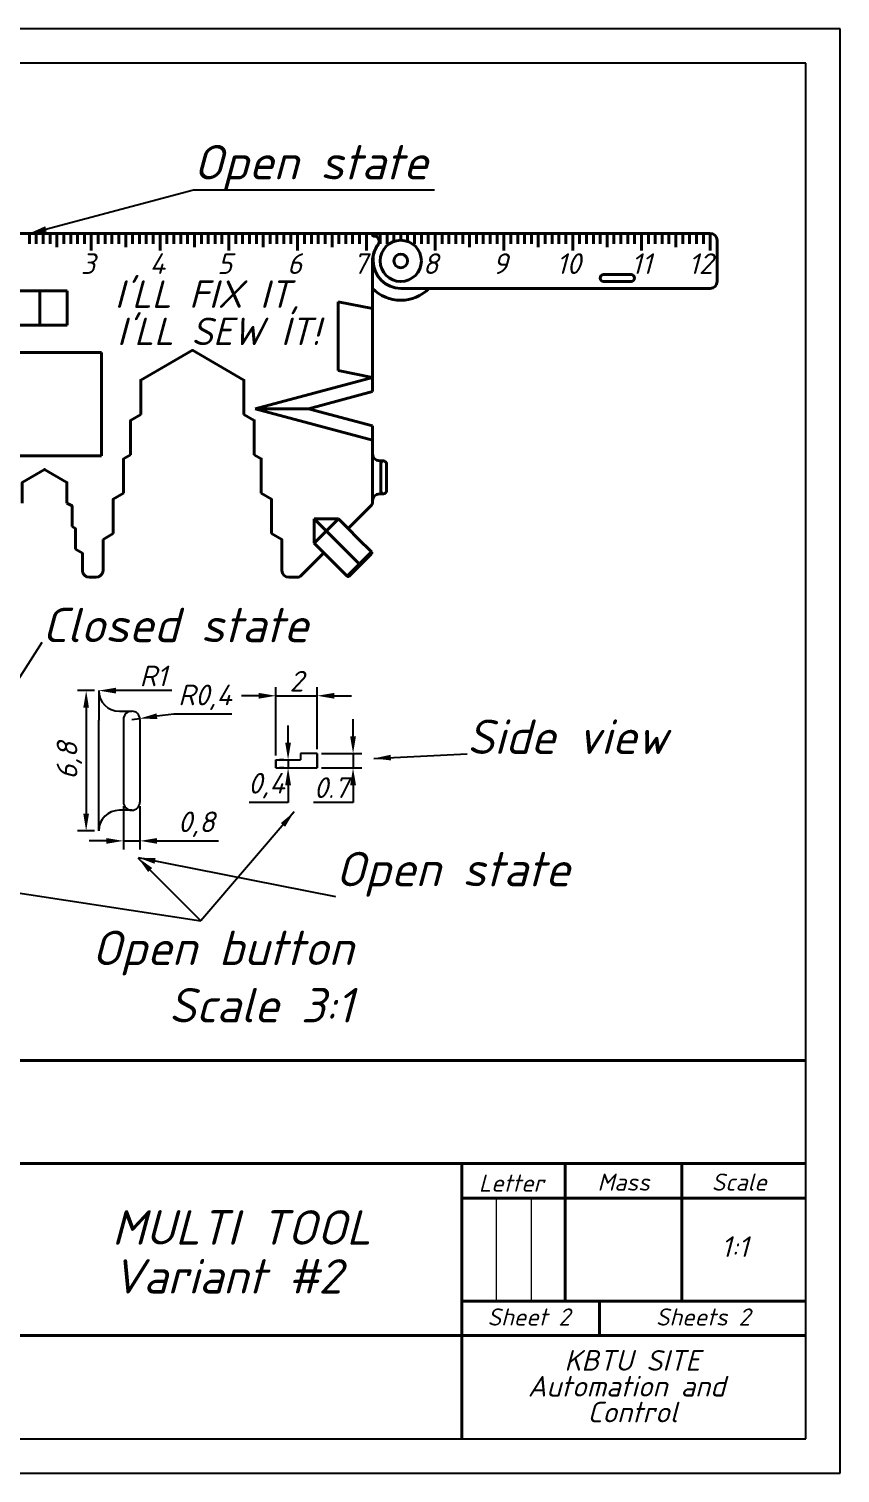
# Model space of a CAD drawing. Header units: millimetres. Extents: x 0 to 617, y 0 to 210.
# Drawn here: x 499 to 617, y 0 to 210 of the extents above; entities that cross this region are included whole.
import ezdxf
from ezdxf.enums import TextEntityAlignment as Align

# ---------------------------------------------------------------- set-up
doc = ezdxf.new("R2010")
doc.units = ezdxf.units.MM
for name, color, linetype, lineweight in [('Основная', 7, 'Continuous', 40), ('текст', 7, 'Continuous', 30), ('тонкая', 7, 'Continuous', 20)]:
    doc.layers.add(name, color=color, linetype=linetype, lineweight=lineweight)
doc.styles.add('GOST', font='ISOCPEUI.TTF')
doc.dimstyles.new('Copy of ISO-25', dxfattribs={"dimtxt": 3, "dimasz": 2.5, "dimexe": 1.25, "dimexo": 0.625, "dimtad": 1, "dimtoh": 1, "dimtxsty": 'GOST', "dimcen": 2.5, "dimadec": 0, "dimazin": 0, "dimtfac": 1, "dimtmove": 0, "dimatfit": 3, "dimfxl": 1, "dimarcsym": 0})

# ---------------------------------------------------------------- blocks, each defined once
blk = doc.blocks.new('*D532')
at = {"color": 0, "lineweight": -2, "transparency": 16777216}
blk.add_line((519.82, 113.78), (511.69, 113.78), dxfattribs=at)
at = {"color": 0, "transparency": 16777216}
blk.add_solid([(511.69, 114.2), (511.69, 113.36), (509.19, 113.78)], dxfattribs=at)
at = {"layer": 'Defpoints', "color": 0, "transparency": 16777216}
for p in [(509.19, 113.78), (512.19, 113.78)]:
    blk.add_point(p, dxfattribs=at)
at = {"color": 0, "lineweight": 5, "transparency": 16777216, "insert": (517.13, 115.91), "char_height": 3, "width": 4.6136, "attachment_point": 5, "style": 'GOST'}
blk.add_mtext('R1', dxfattribs=at)
blk = doc.blocks.new('*D533')
at = {"color": 0, "lineweight": -2, "transparency": 16777216}
for p, q in [((513.99, 109.58), (515.18, 109.73)), ((520.14, 110.38), (517.66, 110.06)), ((528.53, 110.38), (520.14, 110.38))]:
    blk.add_line(p, q, dxfattribs=at)
at = {"color": 0, "transparency": 16777216}
blk.add_solid([(517.61, 110.47), (517.72, 109.64), (515.18, 109.73)], dxfattribs=at)
at = {"layer": 'Defpoints', "color": 0, "transparency": 16777216}
for p in [(513.99, 109.58), (515.18, 109.73)]:
    blk.add_point(p, dxfattribs=at)
at = {"color": 0, "lineweight": 5, "transparency": 16777216, "insert": (524.65, 112.8), "char_height": 3, "attachment_point": 5, "style": 'GOST'}
blk.add_mtext('R0,4', dxfattribs=at)
blk = doc.blocks.new('*D534')
at = {"color": 0, "lineweight": -2, "transparency": 16777216}
for p, q in [((508.57, 113.78), (506.12, 113.78)), ((507.37, 111.28), (507.37, 95.88)), ((508.57, 93.38), (506.12, 93.38))]:
    blk.add_line(p, q, dxfattribs=at)
at = {"color": 0, "transparency": 16777216}
for points in [[(506.95, 111.28), (507.78, 111.28), (507.37, 113.78)], [(506.95, 95.88), (507.78, 95.88), (507.37, 93.38)]]:
    blk.add_solid(points, dxfattribs=at)
at = {"layer": 'Defpoints', "color": 0, "transparency": 16777216}
for p in [(509.19, 113.78), (507.37, 93.38), (509.19, 93.38)]:
    blk.add_point(p, dxfattribs=at)
at = {"color": 0, "lineweight": 5, "transparency": 16777216, "insert": (504.94, 103.58), "char_height": 3, "attachment_point": 5, "rotation": 90, "style": 'GOST'}
blk.add_mtext('6,8', dxfattribs=at)
blk = doc.blocks.new('*D536')
at = {"color": 0, "lineweight": -2, "transparency": 16777216}
for p, q in [((512.79, 96.96), (512.79, 90.68)), ((515.19, 96.96), (515.19, 90.68)), ((510.29, 91.93), (507.79, 91.93)), ((512.79, 91.93), (515.19, 91.93)), ((517.69, 91.93), (526.59, 91.93))]:
    blk.add_line(p, q, dxfattribs=at)
at = {"color": 0, "transparency": 16777216}
for points in [[(510.29, 92.34), (510.29, 91.51), (512.79, 91.93)], [(517.69, 92.34), (517.69, 91.51), (515.19, 91.93)]]:
    blk.add_solid(points, dxfattribs=at)
at = {"layer": 'Defpoints', "color": 0, "transparency": 16777216}
for p in [(512.79, 97.58), (515.19, 97.58), (515.19, 91.93)]:
    blk.add_point(p, dxfattribs=at)
at = {"color": 0, "lineweight": 5, "transparency": 16777216, "insert": (523.39, 94.35), "char_height": 3, "attachment_point": 5, "style": 'GOST'}
blk.add_mtext('0,8', dxfattribs=at)
blk = doc.blocks.new('*D538')
at = {"color": 0, "lineweight": -2, "transparency": 16777216}
for p, q in [((536.73, 106.23), (536.73, 108.73)), ((536.13, 103.73), (535.48, 103.73)), ((536.73, 103.73), (536.73, 102.53)), ((536.13, 102.53), (535.48, 102.53)), ((536.73, 100.03), (536.73, 97.53)), ((536.73, 97.53), (531.07, 97.53))]:
    blk.add_line(p, q, dxfattribs=at)
at = {"color": 0, "transparency": 16777216}
for points in [[(536.31, 106.23), (537.15, 106.23), (536.73, 103.73)], [(536.31, 100.03), (537.15, 100.03), (536.73, 102.53)]]:
    blk.add_solid(points, dxfattribs=at)
at = {"layer": 'Defpoints', "color": 0, "transparency": 16777216}
for p in [(536.76, 103.73), (536.73, 102.53), (536.76, 102.53)]:
    blk.add_point(p, dxfattribs=at)
at = {"color": 0, "lineweight": 5, "transparency": 16777216, "insert": (533.59, 99.96), "char_height": 3, "attachment_point": 5, "style": 'GOST'}
blk.add_mtext('0,4', dxfattribs=at)
blk = doc.blocks.new('*D540')
at = {"color": 0, "lineweight": -2, "transparency": 16777216}
for p, q in [((546.18, 107.13), (546.18, 109.63)), ((541.58, 104.63), (547.43, 104.63)), ((546.18, 104.63), (546.18, 102.53)), ((541.58, 102.53), (547.43, 102.53)), ((546.18, 100.03), (546.18, 97.53)), ((546.18, 97.53), (540.42, 97.53))]:
    blk.add_line(p, q, dxfattribs=at)
at = {"color": 0, "transparency": 16777216}
for points in [[(545.76, 107.13), (546.6, 107.13), (546.18, 104.63)], [(545.76, 100.03), (546.6, 100.03), (546.18, 102.53)]]:
    blk.add_solid(points, dxfattribs=at)
at = {"layer": 'Defpoints', "color": 0, "transparency": 16777216}
for p in [(540.96, 104.63), (540.96, 102.53), (546.18, 102.53)]:
    blk.add_point(p, dxfattribs=at)
at = {"color": 0, "lineweight": 5, "transparency": 16777216, "insert": (542.99, 99.67), "char_height": 3, "attachment_point": 5, "style": 'GOST'}
blk.add_mtext('0.7', dxfattribs=at)
blk = doc.blocks.new('*D541')
at = {"color": 0, "lineweight": -2, "transparency": 16777216}
for p, q in [((534.96, 104.36), (534.96, 114.28)), ((540.96, 105.26), (540.96, 114.28)), ((532.46, 113.03), (529.96, 113.03)), ((534.96, 113.03), (540.96, 113.03)), ((543.46, 113.03), (545.96, 113.03))]:
    blk.add_line(p, q, dxfattribs=at)
at = {"color": 0, "transparency": 16777216}
for points in [[(532.46, 113.45), (532.46, 112.61), (534.96, 113.03)], [(543.46, 113.45), (543.46, 112.61), (540.96, 113.03)]]:
    blk.add_solid(points, dxfattribs=at)
at = {"layer": 'Defpoints', "color": 0, "transparency": 16777216}
for p in [(540.96, 113.03), (534.96, 103.73), (540.96, 104.63)]:
    blk.add_point(p, dxfattribs=at)
at = {"color": 0, "lineweight": 5, "transparency": 16777216, "insert": (537.96, 115.15), "char_height": 3, "attachment_point": 5, "style": 'GOST'}
blk.add_mtext('2', dxfattribs=at)

msp = doc.modelspace()

# ---------------------------------------------------------------- linework, layer by layer
for p, q in [((617, 210), (320, 210)), ((617, 0), (617, 210)), ((612, 205), (340, 205)), ((612, 5), (612, 205)), ((509.194, 113.78), (509.194, 109.478)), ((509.194, 93.38), (509.194, 109.478)), ((512.194, 110.78), (513.994, 110.78)), ((512.794, 109.58), (512.794, 97.58)), ((515.194, 109.58), (515.194, 97.58)), ((534.957, 103.73), (534.957, 102.53)), ((534.957, 102.53), (534.957, 103.73)), ((534.957, 103.73), (538.557, 103.73)), ((538.557, 104.63), (538.557, 103.73)), ((540.957, 104.63), (538.557, 104.63)), ((540.957, 104.63), (540.957, 102.53)), ((540.957, 102.53), (540.957, 104.63)), ((534.957, 102.53), (540.957, 102.53)), ((513.994, 96.38), (512.194, 96.38)), ((340, 5), (612, 5)), ((320, 0), (617, 0))]:
    msp.add_line(p, q)
at = {"lineweight": 40}
for p, q in [((550.118, 180.266), (478.118, 180.266)), ((499.118, 180.266), (499.118, 178.766)), ((500.118, 180.266), (500.118, 178.766)), ((501.118, 180.266), (501.118, 178.766)), ((502.118, 180.266), (502.118, 178.766)), ((503.118, 180.266), (503.118, 178.766)), ((503.118, 180.266), (503.118, 178.266)), ((504.118, 180.266), (504.118, 178.766)), ((505.118, 180.266), (505.118, 178.766)), ((506.118, 180.266), (506.118, 178.766)), ((507.118, 180.266), (507.118, 178.766)), ((508.118, 180.266), (508.118, 178.766)), ((508.118, 180.266), (508.118, 177.766)), ((509.118, 180.266), (509.118, 178.766)), ((510.118, 180.266), (510.118, 178.766)), ((511.118, 180.266), (511.118, 178.766)), ((512.118, 180.266), (512.118, 178.766)), ((513.118, 180.266), (513.118, 178.766)), ((513.118, 180.266), (513.118, 178.266)), ((514.118, 180.266), (514.118, 178.766)), ((515.118, 180.266), (515.118, 178.766)), ((516.118, 180.266), (516.118, 178.766)), ((517.118, 180.266), (517.118, 178.766)), ((518.118, 180.266), (518.118, 178.766)), ((518.118, 180.266), (518.118, 177.766)), ((519.118, 180.266), (519.118, 178.766)), ((520.118, 180.266), (520.118, 178.766)), ((521.118, 180.266), (521.118, 178.766)), ((522.118, 180.266), (522.118, 178.766)), ((523.118, 180.266), (523.118, 178.766)), ((523.118, 180.266), (523.118, 178.266)), ((524.118, 180.266), (524.118, 178.766)), ((525.118, 180.266), (525.118, 178.766)), ((526.118, 180.266), (526.118, 178.766)), ((527.118, 180.266), (527.118, 178.766)), ((528.118, 180.266), (528.118, 178.766)), ((528.118, 180.266), (528.118, 177.766)), ((529.118, 180.266), (529.118, 178.766)), ((530.118, 180.266), (530.118, 178.766)), ((531.118, 180.266), (531.118, 178.766)), ((532.118, 180.266), (532.118, 178.766)), ((533.118, 180.266), (533.118, 178.766)), ((533.118, 180.266), (533.118, 178.266)), ((534.118, 180.266), (534.118, 178.766)), ((535.118, 180.266), (535.118, 178.766)), ((536.118, 180.266), (536.118, 178.766)), ((537.118, 180.266), (537.118, 178.766)), ((538.118, 180.266), (538.118, 178.766)), ((538.118, 180.266), (538.118, 177.766)), ((539.118, 180.266), (539.118, 178.766)), ((540.118, 180.266), (540.118, 178.766)), ((541.118, 180.266), (541.118, 178.766)), ((542.118, 180.266), (542.118, 178.766)), ((543.118, 180.266), (543.118, 178.766)), ((543.118, 180.266), (543.118, 178.266)), ((544.118, 180.266), (544.118, 178.766)), ((545.118, 180.266), (545.118, 178.766)), ((546.118, 180.266), (546.118, 178.766)), ((547.118, 180.266), (547.118, 178.766)), ((548.118, 180.266), (548.118, 178.766)), ((548.118, 180.266), (548.118, 177.766)), ((549.018, 179.966), (549.018, 180.266)), ((549.018, 180.266), (549.018, 179.966)), ((549.118, 179.866), (549.218, 179.866)), ((598.118, 180.266), (550.118, 180.266)), ((550.118, 180.266), (550.118, 178.766)), ((550.118, 180.266), (556.118, 180.266)), ((551.118, 180.266), (551.118, 178.766)), ((552.118, 180.266), (552.118, 179.094)), ((553.118, 180.266), (553.118, 179.266)), ((553.118, 180.266), (553.118, 179.266)), ((554.118, 180.266), (554.118, 179.094)), ((555.118, 180.266), (555.118, 178.766)), ((556.118, 180.266), (556.118, 178.766)), ((557.118, 180.266), (557.118, 178.766)), ((558.118, 180.266), (558.118, 178.766)), ((558.118, 180.266), (558.118, 177.766)), ((559.118, 180.266), (559.118, 178.766)), ((560.118, 180.266), (560.118, 178.766)), ((561.118, 180.266), (561.118, 178.766)), ((562.118, 180.266), (562.118, 178.766)), ((563.118, 180.266), (563.118, 178.766)), ((563.118, 180.266), (563.118, 178.266)), ((564.118, 180.266), (564.118, 178.766)), ((565.118, 180.266), (565.118, 178.766)), ((566.118, 180.266), (566.118, 178.766)), ((567.118, 180.266), (567.118, 178.766)), ((568.118, 180.266), (568.118, 178.766)), ((568.118, 180.266), (568.118, 177.766)), ((569.118, 180.266), (569.118, 178.766)), ((570.118, 180.266), (570.118, 178.766)), ((571.118, 180.266), (571.118, 178.766)), ((572.118, 180.266), (572.118, 178.766)), ((573.118, 180.266), (573.118, 178.766)), ((573.118, 180.266), (573.118, 178.266)), ((574.118, 180.266), (574.118, 178.766)), ((575.118, 180.266), (575.118, 178.766)), ((576.118, 180.266), (576.118, 178.766)), ((577.118, 180.266), (577.118, 178.766)), ((578.118, 180.266), (578.118, 178.766)), ((578.118, 180.266), (578.118, 177.766)), ((579.118, 180.266), (579.118, 178.766)), ((580.118, 180.266), (580.118, 178.766)), ((581.118, 180.266), (581.118, 178.766)), ((582.118, 180.266), (582.118, 178.766)), ((583.118, 180.266), (583.118, 178.766)), ((583.118, 180.266), (583.118, 178.266)), ((584.118, 180.266), (584.118, 178.766)), ((585.118, 180.266), (585.118, 178.766)), ((586.118, 180.266), (586.118, 178.766)), ((587.118, 180.266), (587.118, 178.766)), ((588.118, 180.266), (588.118, 178.766)), ((588.118, 180.266), (588.118, 177.766)), ((589.118, 180.266), (589.118, 178.766)), ((590.118, 180.266), (590.118, 178.766)), ((591.118, 180.266), (591.118, 178.766)), ((592.118, 180.266), (592.118, 178.766)), ((593.118, 180.266), (593.118, 178.766)), ((593.118, 180.266), (593.118, 178.266)), ((594.118, 180.266), (594.118, 178.766)), ((595.118, 180.266), (595.118, 178.766)), ((596.118, 180.266), (596.118, 178.766)), ((597.118, 180.266), (597.118, 178.766)), ((598.118, 180.266), (598.118, 178.766)), ((598.118, 180.266), (598.118, 177.766)), ((599.118, 173.266), (599.118, 179.266)), ((549.108, 177.02), (549.018, 176.52)), ((549.018, 157.257), (549.018, 176.52)), ((549.118, 176.266), (549.118, 176.963)), ((598.118, 172.266), (553.118, 172.266)), ((582.597, 174.266), (586.597, 174.266)), ((582.597, 173.266), (586.597, 173.266)), ((489.618, 171.934), (504.618, 171.934)), ((500.618, 171.934), (500.618, 166.934)), ((504.618, 171.934), (504.618, 166.934)), ((544.018, 170.328), (544.018, 160.328)), ((544.018, 170.328), (549.018, 169.328)), ((504.618, 166.934), (489.618, 166.934)), ((489.618, 162.934), (509.618, 162.934)), ((509.618, 147.934), (509.618, 162.934)), ((549.018, 162.328), (549.018, 162.328)), ((544.018, 160.328), (549.018, 159.328)), ((549.018, 159.328), (531.96, 154.757)), ((549.018, 157.257), (539.688, 154.757)), ((531.96, 154.757), (539.688, 154.757)), ((531.96, 154.757), (549.018, 150.187)), ((549.018, 152.257), (539.688, 154.757)), ((549.018, 149.341), (549.018, 152.257)), ((549.018, 149.341), (549.018, 146.752)), ((509.618, 147.934), (489.618, 147.934)), ((550.318, 147.187), (550.018, 147.187)), ((550.318, 147.187), (550.618, 147.187)), ((549.018, 141.291), (549.018, 146.752)), ((550.218, 146.787), (550.218, 142.787)), ((551.018, 146.787), (551.018, 142.787)), ((550.318, 142.387), (550.018, 142.387)), ((550.618, 142.387), (550.318, 142.387)), ((540.528, 135.215), (544.063, 138.751)), ((540.528, 135.215), (540.528, 138.751)), ((544.063, 138.751), (540.528, 138.751)), ((540.528, 138.751), (542.296, 136.983)), ((545.478, 137.337), (544.063, 138.751)), ((545.478, 137.337), (548.725, 140.584)), ((543.71, 135.569), (542.296, 136.983)), ((546.892, 135.922), (545.478, 137.337)), ((509.818, 135.766), (509.818, 131.266)), ((541.942, 133.801), (540.528, 135.215)), ((545.124, 134.155), (543.71, 135.569)), ((548.872, 133.943), (546.892, 135.922)), ((541.942, 133.801), (538.699, 130.558)), ((543.356, 132.387), (541.942, 133.801)), ((543.356, 132.387), (545.336, 130.407)), ((545.124, 134.155), (547.245, 132.033)), ((545.336, 130.407), (548.872, 133.943)), ((545.619, 130.407), (548.872, 133.66)), ((507.818, 130.266), (508.818, 130.266)), ((536.818, 130.266), (537.992, 130.266))]:
    msp.add_line(p, q, dxfattribs=at)
for points in [[(530.318, 153.941), (530.318, 158.941), (522.818, 163.271), (515.318, 158.941), (515.318, 153.941)], [(515.318, 153.941), (513.818, 153.075), (513.818, 148.075)], [(531.818, 148.075), (531.818, 153.075), (530.318, 153.941)], [(513.818, 148.075), (512.818, 147.498), (512.818, 142.498)], [(532.818, 142.498), (532.818, 147.498), (531.818, 148.075)], [(504.568, 141.058), (504.568, 144.058), (501.318, 145.934), (498.068, 144.058), (498.068, 141.058)], [(505.318, 137.625), (505.318, 140.625), (504.568, 141.058)], [(512.818, 142.498), (511.318, 141.632), (511.318, 136.632)], [(534.318, 136.632), (534.318, 141.632), (532.818, 142.498)], [(505.818, 134.336), (505.818, 137.336), (505.318, 137.625)], [(511.318, 136.632), (509.818, 135.766)], [(535.818, 131.266), (535.818, 135.766), (534.318, 136.632)], [(506.818, 131.259), (506.818, 133.759), (505.818, 134.336)]]:
    msp.add_lwpolyline(points, dxfattribs=at)
for radius in [3, 1]:
    msp.add_circle((553.118, 176.266), radius, dxfattribs=at)
for centre, radius, start, end in [((549.118, 179.966), 0.1, 180, 270), ((553.118, 176.266), 4.08, 143.84181, 169.34214), ((553.118, 176.266), 4.06, 143.84181, 170.10731), ((549.218, 179.116), 0.75, 323.84181, 90), ((549.515, 179.933), 0.1, 132.09347, 250.06064), ((550.118, 179.266), 1, 90, 132.09347), ((549.218, 179.116), 0.77, 323.84181, 70.06064), ((598.118, 179.266), 1, 0, 90), ((553.118, 176.266), 4, 180, 270), ((553.118, 176.266), 5.728, 224.29268, 225.70732), ((553.118, 176.266), 5.728, 224.29268, 315.70732), ((582.597, 173.766), 0.5, 90, 270), ((586.597, 173.766), 0.5, 270, 90), ((598.118, 173.266), 1, 270, 0), ((550.018, 148.187), 1, 180, 205.84193), ((550.018, 148.187), 1, 180, 270), ((550.618, 146.787), 0.4, 0, 180), ((548.018, 141.291), 1, 315, 0), ((550.018, 141.387), 1, 90, 180), ((550.018, 141.387), 1, 154.15807, 180), ((550.618, 142.787), 0.4, 180, 0), ((548.73, 133.801), 0.2, 315, 45), ((507.818, 131.266), 1, 180, 270), ((508.818, 131.266), 1, 270, 0), ((536.818, 131.266), 1, 180, 270), ((537.992, 131.266), 1, 270, 315), ((545.478, 130.548), 0.2, 225, 315)]:
    msp.add_arc(centre, radius, start, end, dxfattribs=at)
for centre, radius, start, end in [((512.194, 113.78), 3, 180, 205.84193), ((512.194, 113.78), 3, 180, 270), ((513.994, 109.58), 1.2, 0, 180), ((513.994, 97.58), 1.2, 180, 0), ((512.194, 93.38), 3, 90, 180), ((512.194, 93.38), 3, 154.15807, 180)]:
    msp.add_arc(centre, radius, start, end)
at = {"layer": 'Основная'}
for p, q in [((612, 60), (427, 60)), ((427, 45), (612, 45)), ((562, 45), (562, 5)), ((577, 45), (577, 25)), ((594, 45), (594, 25)), ((562, 40), (612, 40)), ((612, 25), (562, 25)), ((582, 25), (582, 20)), ((612, 20), (492, 20))]:
    msp.add_line(p, q, dxfattribs=at)
at = {"layer": 'тонкая'}
for p, q in [((566.988, 39.791), (566.988, 25)), ((572.066, 39.791), (572.066, 25))]:
    msp.add_line(p, q, dxfattribs=at)

# ---------------------------------------------------------------- texts
at = {"style": 'GOST'}
for s, p in [('3', (507.632, 177.366)), ('4', (517.722, 177.366)), ('5', (527.511, 177.366)), ('6', (537.679, 177.366)), ('7', (547.217, 177.366)), ('8', (557.452, 177.366)), ('9', (567.567, 177.366)), ('10', (577.52, 177.366)), ('11', (588.118, 177.366)), ('12', (596.723, 177.366))]:
    msp.add_text(s, height=3, dxfattribs=at).set_placement(p, align=Align.TOP_CENTER)
at = {"lineweight": 40, "style": 'GOST'}
for s, p in [("I'LL FIX IT,", (524.985, 173.434)), ("I'LL SEW IT!", (526.628, 168.019))]:
    msp.add_text(s, height=4, dxfattribs=at).set_placement(p, align=Align.TOP_CENTER)
at = {"char_height": 5, "style": 'GOST'}
for s, insert, attachment_point in [('Open state', (522.976, 186.601), 7), ('Closed state', (500.976, 120.817), 7), ('Side view', (562.751, 104.574), 7), ('Open state', (543.63, 83.821), 7), ('Open button\\PScale 3:1', (546.244, 65.537), 9)]:
    msp.add_mtext(s, dxfattribs=dict(at, insert=insert, attachment_point=attachment_point))
at = {"layer": 'текст', "style": 'GOST'}
for s, height, p in [('Letter', 2.5, (564.455, 40.921)), ('Mass', 2.5, (581.712, 41.065)), ('Scale', 2.5, (598.315, 41.065)), ('MULTI TOOL', 5, (511.129, 33.224)), ('1:1', 3, (599.694, 31.435)), ('Variant #2', 5, (511.167, 26.113)), ('Sheet 2', 2.5, (565.718, 21.451)), ('Sheets 2', 2.5, (590.201, 21.451)), ('KBTU SITE', 3, (576.89, 14.89)), ('Automation and', 3, (571.578, 11.135)), ('Control', 3, (580.258, 7.38))]:
    msp.add_text(s, height=height, dxfattribs=at).set_placement(p)

# ---------------------------------------------------------------- dimensions: what is measured, and where the dimension line sits
at = {"lineweight": 5}
dim = msp.add_radius_dim(center=(512.194, 113.78), mpoint=(509.194, 113.78), text='R1', dimstyle='Copy of ISO-25', dxfattribs=at)
dim.commit()
dim.dimension.update_dxf_attribs({"geometry": '*D532', "text_midpoint": (517.126, 113.78), "dimtype": 164})
for base, p1, p2, text, picture, middle in [((540.957, 113.03), (534.957, 103.73), (540.957, 104.63), '2', '*D541', (537.957, 115.155)), ((515.194, 91.927), (512.794, 97.58), (515.194, 97.58), '0,8', '*D536', (523.394, 94.352))]:
    dim = msp.add_linear_dim(base=base, p1=p1, p2=p2, text=text, dimstyle='Copy of ISO-25', dxfattribs=at)
    dim.commit()
    dim.dimension.update_dxf_attribs({"geometry": picture, "text_midpoint": middle})
for base, p1, p2, text, picture, middle in [((507.367, 93.38), (509.194, 113.78), (509.194, 93.38), '6,8', '*D534', (504.942, 103.58)), ((546.179, 102.53), (540.957, 104.63), (540.957, 102.53), '0.7', '*D540', (542.989, 99.674)), ((536.73, 102.53), (536.757, 103.73), (536.757, 102.53), '0,4', '*D538', (533.588, 99.955))]:
    dim = msp.add_linear_dim(base=base, p1=p1, p2=p2, angle=90, text=text, dimstyle='Copy of ISO-25', dxfattribs=at)
    dim.commit()
    dim.dimension.update_dxf_attribs({"geometry": picture, "text_midpoint": middle})
dim = msp.add_radius_dim(center=(513.994, 109.58), mpoint=(515.184, 109.735), text='R0,4', dimstyle='Copy of ISO-25', dxfattribs=at)
dim.commit()
dim.dimension.update_dxf_attribs({"geometry": '*D533', "text_midpoint": (524.648, 112.804)})

# ---------------------------------------------------------------- leaders
at = {"lineweight": 5, "annotation_type": 0, "has_hookline": 1, "hookline_direction": 0, "text_width": 34.436}
msp.add_leader([(499.118, 180.266), (522.976, 186.601)], dimstyle='Copy of ISO-25', dxfattribs=at)
at = {"lineweight": 5}
for points in [[(495.423, 112.135), (500.976, 120.817)], [(549.179, 103.92), (562.751, 104.574)], [(537.607, 96.147), (524.064, 80.317)], [(514.902, 89.477), (524.064, 80.317)], [(514.944, 89.496), (543.63, 83.821)], [(488.81, 85.696), (524.064, 80.317)]]:
    msp.add_leader(points, dimstyle='Copy of ISO-25', dxfattribs=at)

doc.saveas('drawing.dxf')
